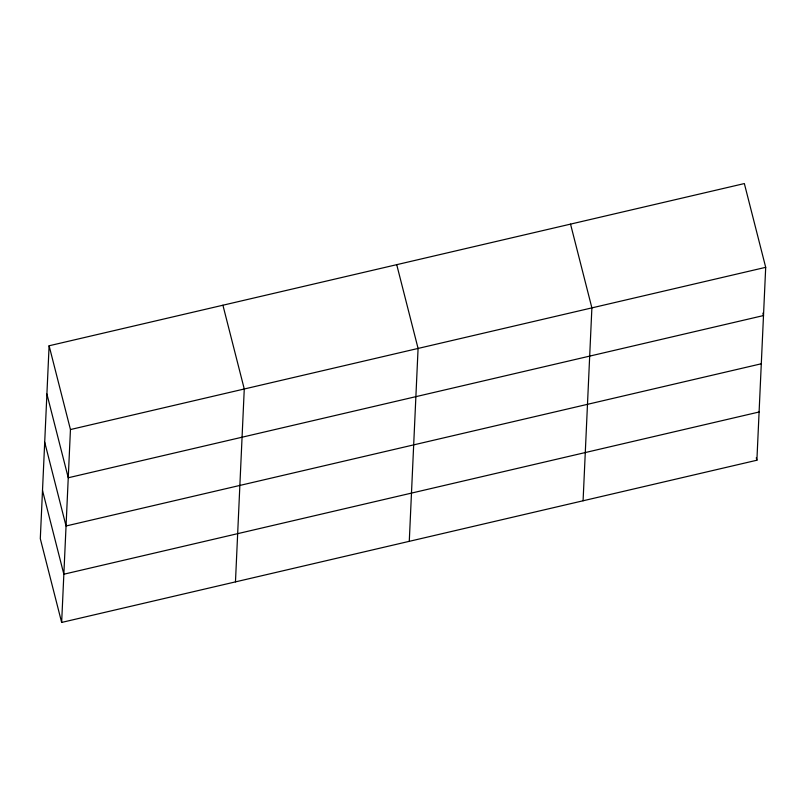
<?xml version="1.0" encoding="UTF-8"?>
<svg xmlns="http://www.w3.org/2000/svg" width="806" height="806" viewBox="0 0 806 806"><rect width="100%" height="100%" fill="white"/><g stroke="black" fill="none" stroke-linecap="round" stroke-linejoin="round"><path stroke-width="1.21" d="M49.106 345.774L40.3 538.67L61.649 622.433L756.894 460.226L765.7 267.33L744.351 183.566L49.106 345.774L70.454 429.548L61.649 622.433M235.463 581.882L244.268 388.996L222.919 305.222M409.277 541.33L418.082 348.444L396.723 264.67M583.081 500.778L591.886 307.892L570.537 224.118M70.454 429.548L765.7 267.33M761.297 363.778L66.052 525.986L44.703 442.222M759.101 411.997L63.855 574.215L42.496 490.441M762.879 313.131L763.504 315.559L68.258 477.767L46.899 394.003M756.28 457.798L756.894 460.226"/></g></svg>
